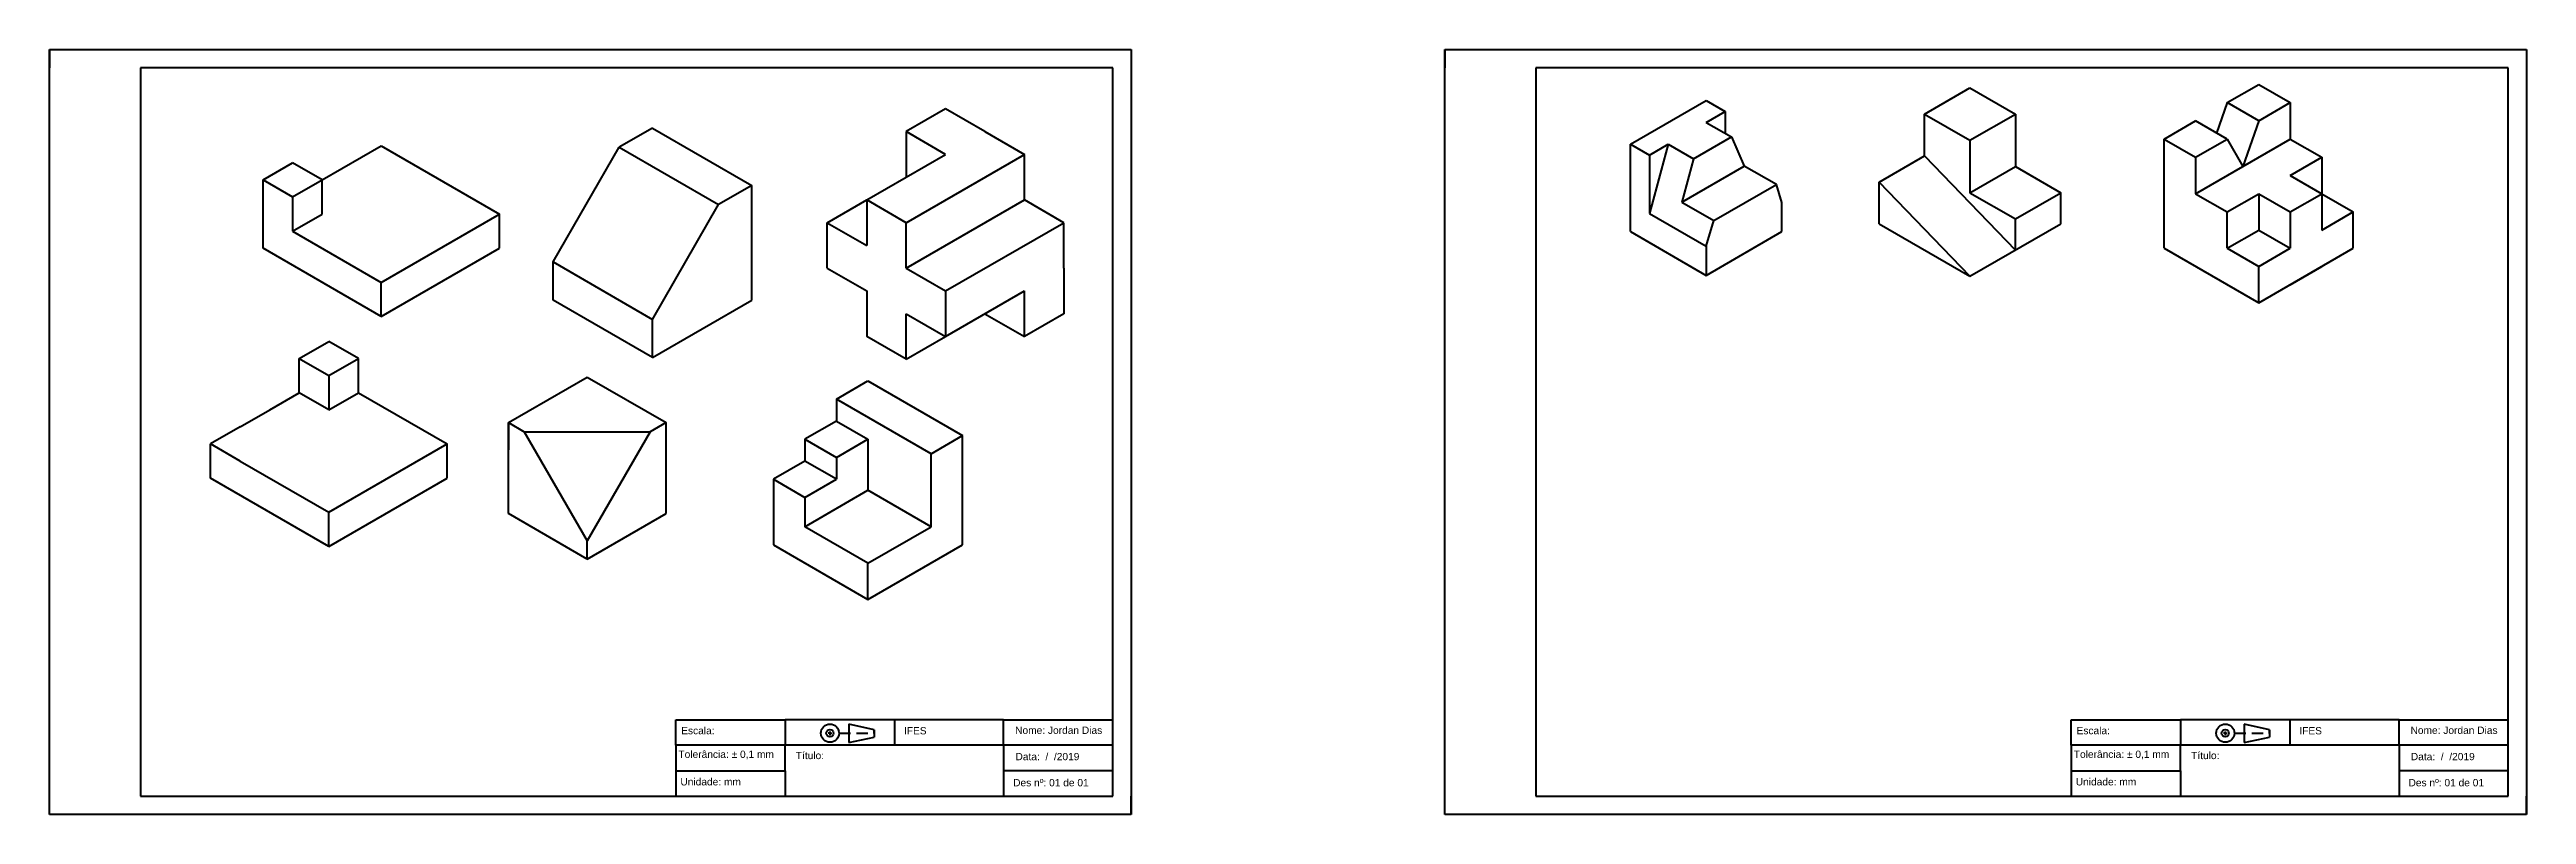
# Model space of a CAD drawing. Header units: millimetres. Extents: x 1304 to 2865, y 1430 to 1648.
# Drawn here: x 1304 to 1984, y 1438 to 1648 of the extents above; entities that cross this region are included whole.
import ezdxf

# ---------------------------------------------------------------- set-up
doc = ezdxf.new("R2010")
doc.units = ezdxf.units.MM
doc.linetypes.add('HIDDEN2', pattern=[4.7625, 3.175, -1.5875])
for name, color, linetype, lineweight in [('Centro', 100, 'Continuous', 100), ('Escondidas', 160, 'HIDDEN2', 70), ('Margem', 10, 'Continuous', 90)]:
    doc.layers.add(name, color=color, linetype=linetype, lineweight=lineweight)
doc.styles.get("Standard").update_dxf_attribs({"font": 'arial.ttf'})

msp = doc.modelspace()

# ---------------------------------------------------------------- linework, layer by layer
at = {"layer": 'Centro'}
for p, q in [((1329.17, 1642.71), (1329.17, 1442.71)), ((1596.17, 1642.71), (1329.17, 1642.71)), ((1596.17, 1442.71), (1596.17, 1642.71)), ((1712.34, 1642.71), (1712.34, 1442.71)), ((1979.34, 1642.71), (1712.34, 1642.71)), ((1979.34, 1442.71), (1979.34, 1642.71)), ((1476.17, 1456.71), (1476.17, 1463.71)), ((1476.17, 1463.71), (1506.17, 1463.71)), ((1566.17, 1463.71), (1506.17, 1463.71)), ((1506.17, 1463.71), (1506.17, 1456.71)), ((1566.17, 1463.71), (1536.17, 1463.71)), ((1536.17, 1463.71), (1536.17, 1456.71)), ((1566.17, 1456.71), (1566.17, 1463.71)), ((1566.17, 1463.71), (1596.17, 1463.71)), ((1859.34, 1456.71), (1859.34, 1463.71)), ((1859.34, 1463.71), (1889.34, 1463.71)), ((1949.34, 1463.71), (1889.34, 1463.71)), ((1889.34, 1463.71), (1889.34, 1456.71)), ((1949.34, 1463.71), (1919.34, 1463.71)), ((1919.34, 1463.71), (1919.34, 1456.71)), ((1949.34, 1456.71), (1949.34, 1463.71)), ((1949.34, 1463.71), (1979.34, 1463.71)), ((1506.17, 1456.71), (1476.17, 1456.71)), ((1476.17, 1456.71), (1476.17, 1449.71)), ((1506.17, 1449.71), (1506.17, 1456.71)), ((1566.17, 1456.71), (1506.17, 1456.71)), ((1596.17, 1456.71), (1566.17, 1456.71)), ((1566.17, 1456.71), (1566.17, 1449.71)), ((1596.17, 1449.71), (1596.17, 1456.71)), ((1889.34, 1456.71), (1859.34, 1456.71)), ((1859.34, 1456.71), (1859.34, 1449.71)), ((1889.34, 1449.71), (1889.34, 1456.71)), ((1949.34, 1456.71), (1889.34, 1456.71)), ((1979.34, 1456.71), (1949.34, 1456.71)), ((1949.34, 1456.71), (1949.34, 1449.71)), ((1979.34, 1449.71), (1979.34, 1456.71)), ((1476.17, 1449.71), (1506.17, 1449.71)), ((1476.17, 1449.71), (1476.17, 1442.71)), ((1506.17, 1449.71), (1506.17, 1442.71)), ((1596.17, 1449.71), (1566.17, 1449.71)), ((1566.17, 1449.71), (1566.17, 1442.71)), ((1596.17, 1442.71), (1596.17, 1449.71)), ((1859.34, 1449.71), (1889.34, 1449.71)), ((1859.34, 1449.71), (1859.34, 1442.71)), ((1889.34, 1449.71), (1889.34, 1442.71)), ((1979.34, 1449.71), (1949.34, 1449.71)), ((1949.34, 1449.71), (1949.34, 1442.71)), ((1979.34, 1442.71), (1979.34, 1449.71)), ((1329.17, 1442.71), (1596.17, 1442.71)), ((1712.34, 1442.71), (1979.34, 1442.71))]:
    msp.add_line(p, q, dxfattribs=at)
at = {"layer": 'Escondidas'}
for p, q in [((1520.97, 1460.02), (1529.17, 1460.02)), ((1904.14, 1460.02), (1912.34, 1460.02))]:
    msp.add_line(p, q, dxfattribs=at)
at = {"layer": 'Margem'}
for p, q in [((1304.17, 1647.71), (1601.17, 1647.71)), ((1304.17, 1437.71), (1304.17, 1647.71)), ((1304.17, 1647.71), (1304.17, 1642.71)), ((1601.17, 1647.71), (1601.17, 1437.71)), ((1601.17, 1647.71), (1601.17, 1642.71)), ((1687.34, 1647.71), (1984.34, 1647.71)), ((1687.34, 1437.71), (1687.34, 1647.71)), ((1687.34, 1647.71), (1687.34, 1642.71)), ((1984.34, 1647.71), (1984.34, 1437.71)), ((1984.34, 1647.71), (1984.34, 1642.71)), ((1738.3, 1621.72), (1759.08, 1633.72)), ((1759.08, 1633.72), (1764.28, 1630.72)), ((1819.05, 1629.99), (1831.52, 1637.19)), ((1831.52, 1637.19), (1843.99, 1629.99)), ((1902.15, 1633.14), (1899.26, 1624.8)), ((1902.15, 1633.14), (1910.81, 1638.14)), ((1910.81, 1628.14), (1902.15, 1633.14)), ((1910.81, 1638.14), (1919.47, 1633.14)), ((1910.81, 1628.14), (1919.47, 1633.14)), ((1919.47, 1633.14), (1919.47, 1623.14)), ((1469.71, 1626.14), (1460.62, 1620.89)), ((1469.71, 1626.14), (1496.99, 1610.39)), ((1550.21, 1631.43), (1539.38, 1625.18)), ((1561.03, 1625.18), (1550.21, 1631.43)), ((1759.08, 1627.72), (1764.28, 1630.72)), ((1759.08, 1627.72), (1766.01, 1623.72)), ((1764.28, 1630.72), (1764.27, 1624.73)), ((1819.05, 1618.52), (1819.05, 1629.99)), ((1819.05, 1629.99), (1831.52, 1622.79)), ((1831.52, 1622.79), (1843.99, 1629.99)), ((1843.99, 1629.99), (1843.99, 1615.59)), ((1884.83, 1623.14), (1893.49, 1628.14)), ((1902.15, 1623.14), (1893.49, 1628.14)), ((1910.81, 1628.14), (1906.48, 1615.64)), ((1379.03, 1611.93), (1395.26, 1621.3)), ((1395.26, 1621.3), (1427.74, 1602.55)), ((1442.43, 1589.39), (1460.62, 1620.89)), ((1460.62, 1620.89), (1487.9, 1605.14)), ((1528.56, 1606.43), (1550.21, 1618.93)), ((1550.21, 1618.93), (1539.38, 1625.18)), ((1539.38, 1625.18), (1539.38, 1612.68)), ((1539.38, 1600.18), (1571.86, 1618.93)), ((1561.03, 1625.18), (1571.86, 1618.93)), ((1571.86, 1606.43), (1571.86, 1618.93)), ((1738.3, 1597.72), (1738.3, 1621.72)), ((1738.3, 1621.72), (1743.5, 1618.72)), ((1743.5, 1618.72), (1748.69, 1621.72)), ((1748.69, 1621.72), (1743.5, 1602.72)), ((1748.69, 1621.72), (1755.62, 1617.72)), ((1755.62, 1617.72), (1766.01, 1623.72)), ((1766.01, 1623.72), (1769.48, 1615.72)), ((1831.52, 1622.79), (1831.52, 1608.39)), ((1884.83, 1623.14), (1893.49, 1618.14)), ((1884.83, 1593.14), (1884.83, 1623.14)), ((1893.49, 1608.14), (1919.47, 1623.14)), ((1893.49, 1618.14), (1902.15, 1623.14)), ((1902.15, 1623.14), (1906.48, 1615.64)), ((1919.47, 1623.14), (1928.13, 1618.14)), ((1362.79, 1611.93), (1370.91, 1616.61)), ((1379.03, 1611.93), (1370.91, 1616.61)), ((1743.5, 1618.72), (1743.5, 1602.72)), ((1755.62, 1617.72), (1752.37, 1605.85)), ((1752.37, 1605.85), (1769.48, 1615.72)), ((1778.36, 1610.67), (1769.48, 1615.72)), ((1806.58, 1611.32), (1819.05, 1618.52)), ((1819, 1618.57), (1843.99, 1592.65)), ((1831.52, 1608.39), (1843.99, 1615.59)), ((1843.99, 1615.59), (1856.46, 1608.39)), ((1893.49, 1618.14), (1893.49, 1608.14)), ((1919.47, 1613.14), (1928.13, 1618.14)), ((1919.47, 1613.14), (1928.13, 1608.14)), ((1928.13, 1618.14), (1928.13, 1608.14)), ((1362.79, 1593.18), (1362.79, 1611.93)), ((1362.79, 1611.93), (1370.91, 1607.24)), ((1370.91, 1607.24), (1379.03, 1611.93)), ((1370.91, 1607.24), (1370.91, 1597.86)), ((1379.03, 1602.55), (1379.03, 1611.93)), ((1496.99, 1610.39), (1487.9, 1605.14)), ((1496.99, 1578.89), (1496.99, 1610.39)), ((1517.73, 1600.18), (1528.56, 1606.43)), ((1539.38, 1600.18), (1528.56, 1606.43)), ((1528.56, 1606.43), (1528.56, 1593.93)), ((1539.38, 1587.68), (1571.86, 1606.43)), ((1582.68, 1600.18), (1571.86, 1606.43)), ((1752.37, 1605.85), (1761.19, 1600.75)), ((1761.19, 1600.75), (1778.36, 1610.67)), ((1779.87, 1605.72), (1778.36, 1610.67)), ((1779.87, 1597.72), (1779.87, 1605.72)), ((1806.53, 1611.37), (1831.52, 1585.45)), ((1806.58, 1599.85), (1806.58, 1611.32)), ((1831.52, 1608.39), (1843.99, 1601.19)), ((1844, 1601.19), (1856.47, 1608.39)), ((1856.46, 1599.85), (1856.47, 1608.39)), ((1893.49, 1608.14), (1902.15, 1603.14)), ((1902.15, 1603.14), (1910.81, 1608.14)), ((1910.81, 1608.14), (1919.47, 1603.14)), ((1910.81, 1608.14), (1910.81, 1598.14)), ((1919.47, 1603.14), (1928.13, 1608.14)), ((1928.13, 1608.14), (1928.13, 1598.14)), ((1928.13, 1608.14), (1936.79, 1603.14)), ((1370.91, 1597.86), (1379.03, 1602.55)), ((1395.26, 1583.8), (1427.74, 1602.55)), ((1427.74, 1593.18), (1427.74, 1602.55)), ((1469.71, 1573.64), (1487.9, 1605.14)), ((1517.73, 1587.68), (1517.73, 1600.18)), ((1517.73, 1600.18), (1528.56, 1593.93)), ((1539.38, 1587.68), (1539.38, 1600.18)), ((1550.21, 1581.43), (1582.68, 1600.18)), ((1582.68, 1587.68), (1582.68, 1600.18)), ((1743.5, 1602.72), (1759.08, 1593.72)), ((1759.08, 1593.72), (1761.19, 1600.75)), ((1806.58, 1599.85), (1831.52, 1585.45)), ((1831.52, 1585.45), (1856.46, 1599.85)), ((1843.99, 1592.65), (1843.99, 1601.19)), ((1843.99, 1592.65), (1843.99, 1601.19)), ((1902.15, 1593.14), (1902.15, 1603.14)), ((1919.47, 1603.14), (1919.47, 1593.14)), ((1928.13, 1598.14), (1936.79, 1603.14)), ((1936.79, 1593.14), (1936.79, 1603.14)), ((1395.26, 1574.43), (1362.79, 1593.18)), ((1370.91, 1597.86), (1395.26, 1583.8)), ((1395.26, 1574.43), (1427.74, 1593.18)), ((1738.3, 1597.72), (1759.08, 1585.72)), ((1759.08, 1585.72), (1779.87, 1597.72)), ((1759.08, 1593.72), (1759.08, 1585.72)), ((1884.83, 1593.14), (1910.81, 1578.14)), ((1902.15, 1593.14), (1910.81, 1598.14)), ((1902.15, 1593.14), (1910.81, 1588.14)), ((1910.81, 1598.14), (1919.47, 1593.14)), ((1910.81, 1578.14), (1936.79, 1593.14)), ((1910.81, 1588.14), (1919.47, 1593.14)), ((1442.43, 1578.89), (1442.43, 1589.39)), ((1442.43, 1589.39), (1469.71, 1573.64)), ((1517.73, 1587.68), (1528.56, 1581.43)), ((1539.38, 1587.68), (1550.21, 1581.43)), ((1582.68, 1587.68), (1582.68, 1575.18)), ((1910.81, 1578.14), (1910.81, 1588.14)), ((1919.47, 1583.14), (1928.13, 1588.14)), ((1395.26, 1574.43), (1395.26, 1583.8)), ((1469.71, 1563.14), (1442.43, 1578.89)), ((1469.71, 1563.14), (1496.99, 1578.89)), ((1528.56, 1581.43), (1528.56, 1568.93)), ((1550.21, 1581.43), (1550.21, 1568.93)), ((1550.21, 1568.93), (1571.86, 1581.43)), ((1571.86, 1568.93), (1571.86, 1581.43)), ((1469.71, 1563.14), (1469.71, 1573.64)), ((1539.38, 1562.68), (1539.38, 1575.18)), ((1539.38, 1575.18), (1550.21, 1568.93)), ((1561.03, 1575.18), (1571.86, 1568.93)), ((1582.68, 1575.18), (1571.86, 1568.93)), ((1372.75, 1562.87), (1380.87, 1567.56)), ((1388.99, 1562.87), (1380.87, 1567.56)), ((1539.38, 1562.68), (1528.56, 1568.93)), ((1539.38, 1562.68), (1550.21, 1568.93)), ((1372.75, 1553.5), (1372.75, 1562.87)), ((1372.75, 1562.87), (1380.87, 1558.18)), ((1380.87, 1558.18), (1388.99, 1562.87)), ((1380.87, 1558.18), (1380.87, 1548.81)), ((1388.99, 1553.5), (1388.99, 1562.87)), ((1430.18, 1545.3), (1451.83, 1557.8)), ((1451.83, 1557.8), (1473.48, 1545.3)), ((1364.63, 1548.81), (1372.75, 1553.5)), ((1380.87, 1548.81), (1372.75, 1553.5)), ((1380.87, 1548.81), (1388.99, 1553.5)), ((1388.99, 1553.5), (1413.35, 1539.43)), ((1520.25, 1551.72), (1528.91, 1556.72)), ((1546.23, 1536.72), (1520.25, 1551.72)), ((1520.25, 1551.72), (1520.25, 1545.72)), ((1528.91, 1556.72), (1554.89, 1541.72)), ((1356.51, 1544.12), (1348.39, 1539.43)), ((1356.51, 1544.12), (1364.63, 1548.81)), ((1430.18, 1520.3), (1430.18, 1545.3)), ((1430.18, 1545.3), (1430.18, 1537.8)), ((1430.18, 1545.3), (1434.51, 1542.8)), ((1473.48, 1545.3), (1469.15, 1542.8)), ((1473.48, 1520.3), (1473.48, 1545.3)), ((1520.25, 1545.72), (1511.59, 1540.72)), ((1520.25, 1545.72), (1528.91, 1540.72)), ((1348.39, 1530.06), (1348.39, 1539.43)), ((1356.51, 1534.75), (1348.39, 1539.43)), ((1380.87, 1520.68), (1413.35, 1539.43)), ((1413.35, 1530.06), (1413.35, 1539.43)), ((1434.51, 1542.8), (1451.83, 1512.8)), ((1434.51, 1542.8), (1469.15, 1542.8)), ((1469.15, 1542.8), (1451.83, 1512.8)), ((1511.59, 1540.72), (1511.59, 1534.72)), ((1511.59, 1540.72), (1520.25, 1535.72)), ((1520.25, 1535.72), (1528.91, 1540.72)), ((1528.91, 1540.72), (1528.91, 1534.72)), ((1546.23, 1536.72), (1554.89, 1541.72)), ((1554.89, 1511.72), (1554.89, 1541.72)), ((1356.51, 1534.75), (1380.87, 1520.68)), ((1511.59, 1534.72), (1502.93, 1529.72)), ((1520.25, 1529.72), (1511.59, 1534.72)), ((1520.25, 1535.72), (1520.25, 1529.72)), ((1520.25, 1535.72), (1520.25, 1529.72)), ((1528.91, 1534.72), (1528.91, 1526.72)), ((1546.23, 1516.72), (1546.23, 1536.72)), ((1380.87, 1511.31), (1348.39, 1530.06)), ((1380.87, 1511.31), (1413.35, 1530.06)), ((1502.93, 1529.72), (1511.59, 1524.72)), ((1502.93, 1529.72), (1502.93, 1521.72)), ((1511.59, 1524.72), (1520.25, 1529.72)), ((1511.59, 1516.72), (1528.91, 1526.72)), ((1511.59, 1524.72), (1511.59, 1516.72)), ((1546.23, 1516.72), (1528.91, 1526.72)), ((1380.87, 1511.31), (1380.87, 1520.68)), ((1451.83, 1507.8), (1430.18, 1520.3)), ((1451.83, 1507.8), (1473.48, 1520.3)), ((1502.93, 1521.72), (1502.93, 1511.72)), ((1451.83, 1507.8), (1451.83, 1512.8)), ((1502.93, 1511.72), (1528.91, 1496.72)), ((1528.91, 1506.72), (1511.59, 1516.72)), ((1528.91, 1506.72), (1546.23, 1516.72)), ((1528.91, 1496.72), (1554.89, 1511.72)), ((1528.91, 1496.72), (1528.91, 1506.72)), ((1523.65, 1462.46), (1523.65, 1459.96)), ((1530.65, 1460.96), (1523.65, 1462.46)), ((1906.82, 1462.46), (1906.82, 1459.96)), ((1913.82, 1460.96), (1906.82, 1462.46)), ((1518.47, 1460.02), (1517.97, 1460.02)), ((1518.47, 1460.52), (1518.47, 1460.02)), ((1518.47, 1460.02), (1518.47, 1459.52)), ((1518.47, 1460.02), (1518.97, 1460.02)), ((1518.47, 1457.02), (1518.47, 1457.02)), ((1523.65, 1459.96), (1523.65, 1457.46)), ((1523.65, 1457.46), (1530.65, 1458.96)), ((1530.65, 1459.96), (1530.65, 1460.96)), ((1530.65, 1460.96), (1530.65, 1458.96)), ((1901.64, 1460.02), (1901.14, 1460.02)), ((1901.64, 1460.52), (1901.64, 1460.02)), ((1901.64, 1460.02), (1901.64, 1459.52)), ((1901.64, 1460.02), (1902.14, 1460.02)), ((1901.64, 1457.02), (1901.64, 1457.02)), ((1906.82, 1459.96), (1906.82, 1457.46)), ((1906.82, 1457.46), (1913.82, 1458.96)), ((1913.82, 1459.96), (1913.82, 1460.96)), ((1913.82, 1460.96), (1913.82, 1458.96)), ((1304.17, 1437.71), (1304.17, 1442.71)), ((1601.17, 1437.71), (1601.17, 1442.71)), ((1687.34, 1437.71), (1687.34, 1442.71)), ((1984.34, 1437.71), (1984.34, 1442.71)), ((1601.17, 1437.71), (1304.17, 1437.71)), ((1984.34, 1437.71), (1687.34, 1437.71))]:
    msp.add_line(p, q, dxfattribs=at)
for centre, radius in [((1518.47, 1460.02), 2.5), ((1901.64, 1460.02), 2.5), ((1518.47, 1460.02), 1), ((1901.64, 1460.02), 1)]:
    msp.add_circle(centre, radius, dxfattribs=at)

# ---------------------------------------------------------------- texts
at = {"layer": 'Margem', "char_height": 2, "attachment_point": 1}
for s, insert in [('Escala:', (1477.62, 1461.74)), ('IFES', (1538.8, 1461.69)), ('Nome: Jordan Dias', (1569.33, 1461.83)), ('Escala:', (1860.79, 1461.74)), ('IFES', (1921.97, 1461.69)), ('Nome: Jordan Dias', (1952.5, 1461.83)), ('Título:', (1509.1, 1454.9)), ('Data:  /  /2019', (1569.42, 1454.6)), ('Título:', (1892.27, 1454.9)), ('Data:  /  /2019', (1952.59, 1454.6)), ('Unidade: mm', (1477.41, 1447.68)), ('Des nº: 01 de 01', (1568.78, 1447.44)), ('Unidade: mm', (1860.58, 1447.68)), ('Des nº: 01 de 01', (1951.95, 1447.44))]:
    msp.add_mtext(s, dxfattribs=dict(at, insert=insert))
at = {"layer": 'Margem', "char_height": 2, "width": 32.5779, "attachment_point": 1}
for insert in [(1476.87, 1455.24), (1860.04, 1455.24)]:
    msp.add_mtext('\\pt0;Tolerância: ± 0,1 mm', dxfattribs=dict(at, insert=insert))

doc.saveas('drawing.dxf')
